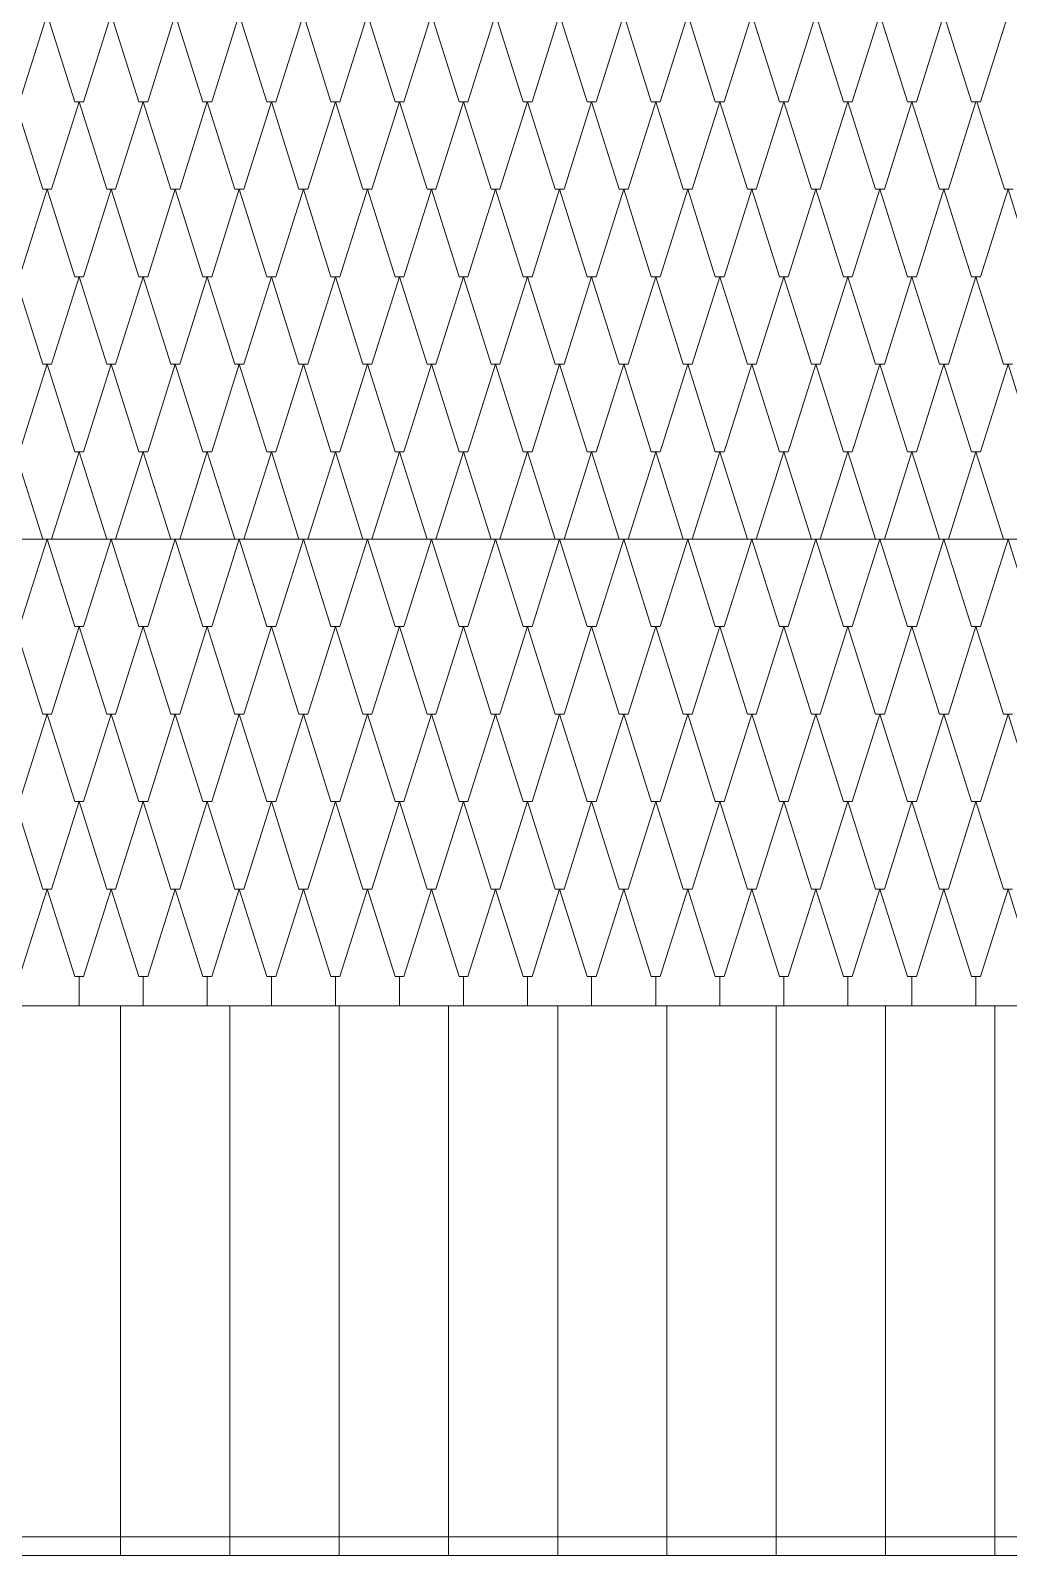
# Model space of a CAD drawing. Header units: millimetres. Extents: x 2399 to 111977, y 1313 to 59551.
# Drawn here: x 66880 to 69147, y 36666 to 40200 of the extents above; entities that cross this region are included whole.
import ezdxf

# ---------------------------------------------------------------- set-up
doc = ezdxf.new("R2010")
doc.units = ezdxf.units.MM
doc.layers.add('hatch1', color=7, linetype='Continuous', lineweight=20, true_color=0x6a6a6a)
doc.layers.add('main line', color=7, linetype='Continuous', lineweight=13)

msp = doc.modelspace()

# ---------------------------------------------------------------- linework, layer by layer
at = {"layer": 'hatch1', "color": 251, "linetype": 'Continuous', "lineweight": 20, "true_color": 0x6a6a6a}
for p, q in [((66918.2442, 40236.9332), (66854.2961, 40034.2835)), ((66918.2442, 40236.9332), (66982.1923, 40034.2835)), ((67066.7318, 40236.9332), (67002.7836, 40034.2835)), ((67066.7318, 40236.9332), (67130.6799, 40034.2835)), ((67215.2194, 40236.9332), (67151.2712, 40034.2835)), ((67215.2194, 40236.9332), (67279.1675, 40034.2835)), ((67363.7069, 40236.9332), (67299.7588, 40034.2835)), ((67363.7069, 40236.9332), (67427.6551, 40034.2835)), ((67512.1945, 40236.9332), (67448.2464, 40034.2835)), ((67512.1945, 40236.9332), (67576.1427, 40034.2835)), ((67660.6821, 40236.9332), (67596.734, 40034.2835)), ((67660.6821, 40236.9332), (67724.6303, 40034.2835)), ((67809.1697, 40236.9332), (67745.2216, 40034.2835)), ((67809.1697, 40236.9332), (67873.1178, 40034.2835)), ((67957.6573, 40236.9332), (67893.7092, 40034.2835)), ((67957.6573, 40236.9332), (68021.6054, 40034.2835)), ((68106.1449, 40236.9332), (68042.1968, 40034.2835)), ((68106.1449, 40236.9332), (68170.093, 40034.2835)), ((68254.6325, 40236.9332), (68190.6843, 40034.2835)), ((68254.6325, 40236.9332), (68318.5806, 40034.2835)), ((68403.1201, 40236.9332), (68339.1719, 40034.2835)), ((68403.1201, 40236.9332), (68467.0682, 40034.2835)), ((68551.6076, 40236.9332), (68487.6595, 40034.2835)), ((68551.6076, 40236.9332), (68615.5558, 40034.2835)), ((68700.0952, 40236.9332), (68636.1471, 40034.2835)), ((68700.0952, 40236.9332), (68764.0434, 40034.2835)), ((68848.5828, 40236.9332), (68784.6347, 40034.2835)), ((68848.5828, 40236.9332), (68912.531, 40034.2835)), ((68997.0704, 40236.9332), (68933.1223, 40034.2835)), ((68997.0704, 40236.9332), (69061.0185, 40034.2835)), ((69145.558, 40236.9332), (69081.6099, 40034.2835)), ((66844.0004, 40034.2835), (66907.9485, 39831.6338)), ((66992.488, 40034.2835), (66928.5398, 39831.6338)), ((66982.1923, 40034.2835), (67002.7836, 40034.2835)), ((66992.488, 40034.2835), (67056.4361, 39831.6338)), ((67140.9756, 40034.2835), (67077.0274, 39831.6338)), ((67130.6799, 40034.2835), (67151.2712, 40034.2835)), ((67140.9756, 40034.2835), (67204.9237, 39831.6338)), ((67289.4632, 40034.2835), (67225.515, 39831.6338)), ((67279.1675, 40034.2835), (67299.7588, 40034.2835)), ((67289.4632, 40034.2835), (67353.4113, 39831.6338)), ((67437.9507, 40034.2835), (67374.0026, 39831.6338)), ((67427.6551, 40034.2835), (67448.2464, 40034.2835)), ((67437.9507, 40034.2835), (67501.8989, 39831.6338)), ((67586.4383, 40034.2835), (67522.4902, 39831.6338)), ((67576.1427, 40034.2835), (67596.734, 40034.2835)), ((67586.4383, 40034.2835), (67650.3865, 39831.6338)), ((67734.9259, 40034.2835), (67670.9778, 39831.6338)), ((67724.6303, 40034.2835), (67745.2216, 40034.2835)), ((67734.9259, 40034.2835), (67798.874, 39831.6338)), ((67883.4135, 40034.2835), (67819.4654, 39831.6338)), ((67873.1178, 40034.2835), (67893.7092, 40034.2835)), ((67883.4135, 40034.2835), (67947.3616, 39831.6338)), ((68031.9011, 40034.2835), (67967.953, 39831.6338)), ((68021.6054, 40034.2835), (68042.1968, 40034.2835)), ((68031.9011, 40034.2835), (68095.8492, 39831.6338)), ((68180.3887, 40034.2835), (68116.4405, 39831.6338)), ((68170.093, 40034.2835), (68190.6843, 40034.2835)), ((68180.3887, 40034.2835), (68244.3368, 39831.6338)), ((68328.8763, 40034.2835), (68264.9281, 39831.6338)), ((68318.5806, 40034.2835), (68339.1719, 40034.2835)), ((68328.8763, 40034.2835), (68392.8244, 39831.6338)), ((68477.3639, 40034.2835), (68413.4157, 39831.6338)), ((68467.0682, 40034.2835), (68487.6595, 40034.2835)), ((68477.3639, 40034.2835), (68541.312, 39831.6338)), ((68625.8514, 40034.2835), (68561.9033, 39831.6338)), ((68615.5558, 40034.2835), (68636.1471, 40034.2835)), ((68625.8514, 40034.2835), (68689.7996, 39831.6338)), ((68774.339, 40034.2835), (68710.3909, 39831.6338)), ((68764.0434, 40034.2835), (68784.6347, 40034.2835)), ((68774.339, 40034.2835), (68838.2872, 39831.6338)), ((68922.8266, 40034.2835), (68858.8785, 39831.6338)), ((68912.531, 40034.2835), (68933.1223, 40034.2835)), ((68922.8266, 40034.2835), (68986.7747, 39831.6338)), ((69071.3142, 40034.2835), (69007.3661, 39831.6338)), ((69061.0185, 40034.2835), (69081.6099, 40034.2835)), ((69073.1976, 40034.2835), (69137.1457, 39831.6338)), ((66918.2442, 39831.6338), (66854.2961, 39628.9841)), ((66907.9485, 39831.6338), (66928.5398, 39831.6338)), ((66918.2442, 39831.6338), (66982.1923, 39628.9841)), ((67066.7318, 39831.6338), (67002.7836, 39628.9841)), ((67056.4361, 39831.6338), (67077.0274, 39831.6338)), ((67066.7318, 39831.6338), (67130.6799, 39628.9841)), ((67215.2194, 39831.6338), (67151.2712, 39628.9841)), ((67204.9237, 39831.6338), (67225.515, 39831.6338)), ((67215.2194, 39831.6338), (67279.1675, 39628.9841)), ((67363.7069, 39831.6338), (67299.7588, 39628.9841)), ((67353.4113, 39831.6338), (67374.0026, 39831.6338)), ((67363.7069, 39831.6338), (67427.6551, 39628.9841)), ((67512.1945, 39831.6338), (67448.2464, 39628.9841)), ((67501.8989, 39831.6338), (67522.4902, 39831.6338)), ((67512.1945, 39831.6338), (67576.1427, 39628.9841)), ((67660.6821, 39831.6338), (67596.734, 39628.9841)), ((67650.3865, 39831.6338), (67670.9778, 39831.6338)), ((67660.6821, 39831.6338), (67724.6303, 39628.9841)), ((67809.1697, 39831.6338), (67745.2216, 39628.9841)), ((67798.874, 39831.6338), (67819.4654, 39831.6338)), ((67809.1697, 39831.6338), (67873.1178, 39628.9841)), ((67957.6573, 39831.6338), (67893.7092, 39628.9841)), ((67947.3616, 39831.6338), (67967.953, 39831.6338)), ((67957.6573, 39831.6338), (68021.6054, 39628.9841)), ((68106.1449, 39831.6338), (68042.1968, 39628.9841)), ((68095.8492, 39831.6338), (68116.4405, 39831.6338)), ((68106.1449, 39831.6338), (68170.093, 39628.9841)), ((68254.6325, 39831.6338), (68190.6843, 39628.9841)), ((68244.3368, 39831.6338), (68264.9281, 39831.6338)), ((68254.6325, 39831.6338), (68318.5806, 39628.9841)), ((68403.1201, 39831.6338), (68339.1719, 39628.9841)), ((68392.8244, 39831.6338), (68413.4157, 39831.6338)), ((68403.1201, 39831.6338), (68467.0682, 39628.9841)), ((68551.6076, 39831.6338), (68487.6595, 39628.9841)), ((68541.312, 39831.6338), (68561.9033, 39831.6338)), ((68551.6076, 39831.6338), (68615.5558, 39628.9841)), ((68700.0952, 39831.6338), (68636.1471, 39628.9841)), ((68689.7996, 39831.6338), (68710.3909, 39831.6338)), ((68700.0952, 39831.6338), (68764.0434, 39628.9841)), ((68848.5828, 39831.6338), (68784.6347, 39628.9841)), ((68838.2872, 39831.6338), (68858.8785, 39831.6338)), ((68848.5828, 39831.6338), (68912.531, 39628.9841)), ((68997.0704, 39831.6338), (68933.1223, 39628.9841)), ((68986.7747, 39831.6338), (69007.3661, 39831.6338)), ((68997.0704, 39831.6338), (69061.0185, 39628.9841)), ((69145.558, 39831.6338), (69081.6099, 39628.9841)), ((69137.1457, 39831.6338), (69157.737, 39831.6338)), ((69145.558, 39831.6338), (69209.5061, 39628.9841)), ((66844.0004, 39628.9841), (66907.9485, 39426.3344)), ((66992.488, 39628.9841), (66928.5398, 39426.3344)), ((66982.1923, 39628.9841), (67002.7836, 39628.9841)), ((66992.488, 39628.9841), (67056.4361, 39426.3344)), ((67140.9756, 39628.9841), (67077.0274, 39426.3344)), ((67130.6799, 39628.9841), (67151.2712, 39628.9841)), ((67140.9756, 39628.9841), (67204.9237, 39426.3344)), ((67289.4632, 39628.9841), (67225.515, 39426.3344)), ((67279.1675, 39628.9841), (67299.7588, 39628.9841)), ((67289.4632, 39628.9841), (67353.4113, 39426.3344)), ((67437.9507, 39628.9841), (67374.0026, 39426.3344)), ((67427.6551, 39628.9841), (67448.2464, 39628.9841)), ((67437.9507, 39628.9841), (67501.8989, 39426.3344)), ((67586.4383, 39628.9841), (67522.4902, 39426.3344)), ((67576.1427, 39628.9841), (67596.734, 39628.9841)), ((67586.4383, 39628.9841), (67650.3865, 39426.3344)), ((67734.9259, 39628.9841), (67670.9778, 39426.3344)), ((67724.6303, 39628.9841), (67745.2216, 39628.9841)), ((67734.9259, 39628.9841), (67798.874, 39426.3344)), ((67883.4135, 39628.9841), (67819.4654, 39426.3344)), ((67873.1178, 39628.9841), (67893.7092, 39628.9841)), ((67883.4135, 39628.9841), (67947.3616, 39426.3344)), ((68031.9011, 39628.9841), (67967.953, 39426.3344)), ((68021.6054, 39628.9841), (68042.1968, 39628.9841)), ((68031.9011, 39628.9841), (68095.8492, 39426.3344)), ((68180.3887, 39628.9841), (68116.4405, 39426.3344)), ((68170.093, 39628.9841), (68190.6843, 39628.9841)), ((68180.3887, 39628.9841), (68244.3368, 39426.3344)), ((68328.8763, 39628.9841), (68264.9281, 39426.3344)), ((68318.5806, 39628.9841), (68339.1719, 39628.9841)), ((68328.8763, 39628.9841), (68392.8244, 39426.3344)), ((68477.3639, 39628.9841), (68413.4157, 39426.3344)), ((68467.0682, 39628.9841), (68487.6595, 39628.9841)), ((68477.3639, 39628.9841), (68541.312, 39426.3344)), ((68625.8514, 39628.9841), (68561.9033, 39426.3344)), ((68615.5558, 39628.9841), (68636.1471, 39628.9841)), ((68625.8514, 39628.9841), (68689.7996, 39426.3344)), ((68774.339, 39628.9841), (68710.3909, 39426.3344)), ((68764.0434, 39628.9841), (68784.6347, 39628.9841)), ((68774.339, 39628.9841), (68838.2872, 39426.3344)), ((68922.8266, 39628.9841), (68858.8785, 39426.3344)), ((68912.531, 39628.9841), (68933.1223, 39628.9841)), ((68922.8266, 39628.9841), (68986.7747, 39426.3344)), ((69071.3142, 39628.9841), (69007.3661, 39426.3344)), ((69061.0185, 39628.9841), (69081.6099, 39628.9841)), ((69071.3142, 39628.9841), (69135.2623, 39426.3344)), ((66918.2442, 39426.3344), (66854.2961, 39223.6847)), ((66907.9485, 39426.3344), (66928.5398, 39426.3344)), ((66918.2442, 39426.3344), (66982.1923, 39223.6847)), ((67066.7318, 39426.3344), (67002.7836, 39223.6847)), ((67056.4361, 39426.3344), (67077.0274, 39426.3344)), ((67066.7318, 39426.3344), (67130.6799, 39223.6847)), ((67215.2194, 39426.3344), (67151.2712, 39223.6847)), ((67204.9237, 39426.3344), (67225.515, 39426.3344)), ((67215.2194, 39426.3344), (67279.1675, 39223.6847)), ((67363.7069, 39426.3344), (67299.7588, 39223.6847)), ((67353.4113, 39426.3344), (67374.0026, 39426.3344)), ((67363.7069, 39426.3344), (67427.6551, 39223.6847)), ((67512.1945, 39426.3344), (67448.2464, 39223.6847)), ((67501.8989, 39426.3344), (67522.4902, 39426.3344)), ((67512.1945, 39426.3344), (67576.1427, 39223.6847)), ((67660.6821, 39426.3344), (67596.734, 39223.6847)), ((67650.3865, 39426.3344), (67670.9778, 39426.3344)), ((67660.6821, 39426.3344), (67724.6303, 39223.6847)), ((67809.1697, 39426.3344), (67745.2216, 39223.6847)), ((67798.874, 39426.3344), (67819.4654, 39426.3344)), ((67809.1697, 39426.3344), (67873.1178, 39223.6847)), ((67957.6573, 39426.3344), (67893.7092, 39223.6847)), ((67947.3616, 39426.3344), (67967.953, 39426.3344)), ((67957.6573, 39426.3344), (68021.6054, 39223.6847)), ((68106.1449, 39426.3344), (68042.1968, 39223.6847)), ((68095.8492, 39426.3344), (68116.4405, 39426.3344)), ((68106.1449, 39426.3344), (68170.093, 39223.6847)), ((68254.6325, 39426.3344), (68190.6843, 39223.6847)), ((68244.3368, 39426.3344), (68264.9281, 39426.3344)), ((68254.6325, 39426.3344), (68318.5806, 39223.6847)), ((68403.1201, 39426.3344), (68339.1719, 39223.6847)), ((68392.8244, 39426.3344), (68413.4157, 39426.3344)), ((68403.1201, 39426.3344), (68467.0682, 39223.6847)), ((68551.6076, 39426.3344), (68487.6595, 39223.6847)), ((68541.312, 39426.3344), (68561.9033, 39426.3344)), ((68551.6076, 39426.3344), (68615.5558, 39223.6847)), ((68700.0952, 39426.3344), (68636.1471, 39223.6847)), ((68689.7996, 39426.3344), (68710.3909, 39426.3344)), ((68700.0952, 39426.3344), (68764.0434, 39223.6847)), ((68848.5828, 39426.3344), (68784.6347, 39223.6847)), ((68838.2872, 39426.3344), (68858.8785, 39426.3344)), ((68848.5828, 39426.3344), (68912.531, 39223.6847)), ((68997.0704, 39426.3344), (68933.1223, 39223.6847)), ((68986.7747, 39426.3344), (69007.3661, 39426.3344)), ((68997.0704, 39426.3344), (69061.0185, 39223.6847)), ((69145.558, 39426.3344), (69081.6099, 39223.6847)), ((69135.2623, 39426.3344), (69155.8537, 39426.3344)), ((69145.558, 39426.3344), (69209.5061, 39223.6847)), ((66844.0004, 39223.6847), (66907.9485, 39021.035)), ((66992.488, 39223.6847), (66928.5398, 39021.035)), ((66982.1923, 39223.6847), (67002.7836, 39223.6847)), ((66992.488, 39223.6847), (67056.4361, 39021.035)), ((67140.9756, 39223.6847), (67077.0274, 39021.035)), ((67130.6799, 39223.6847), (67151.2712, 39223.6847)), ((67140.9756, 39223.6847), (67204.9237, 39021.035)), ((67289.4632, 39223.6847), (67225.515, 39021.035)), ((67279.1675, 39223.6847), (67299.7588, 39223.6847)), ((67289.4632, 39223.6847), (67353.4113, 39021.035)), ((67437.9507, 39223.6847), (67374.0026, 39021.035)), ((67427.6551, 39223.6847), (67448.2464, 39223.6847)), ((67437.9507, 39223.6847), (67501.8989, 39021.035)), ((67586.4383, 39223.6847), (67522.4902, 39021.035)), ((67576.1427, 39223.6847), (67596.734, 39223.6847)), ((67586.4383, 39223.6847), (67650.3865, 39021.035)), ((67734.9259, 39223.6847), (67670.9778, 39021.035)), ((67724.6303, 39223.6847), (67745.2216, 39223.6847)), ((67734.9259, 39223.6847), (67798.874, 39021.035)), ((67883.4135, 39223.6847), (67819.4654, 39021.035)), ((67873.1178, 39223.6847), (67893.7092, 39223.6847)), ((67883.4135, 39223.6847), (67947.3616, 39021.035)), ((68031.9011, 39223.6847), (67967.953, 39021.035)), ((68021.6054, 39223.6847), (68042.1968, 39223.6847)), ((68031.9011, 39223.6847), (68095.8492, 39021.035)), ((68180.3887, 39223.6847), (68116.4405, 39021.035)), ((68170.093, 39223.6847), (68190.6843, 39223.6847)), ((68180.3887, 39223.6847), (68244.3368, 39021.035)), ((68328.8763, 39223.6847), (68264.9281, 39021.035)), ((68318.5806, 39223.6847), (68339.1719, 39223.6847)), ((68328.8763, 39223.6847), (68392.8244, 39021.035)), ((68477.3639, 39223.6847), (68413.4157, 39021.035)), ((68467.0682, 39223.6847), (68487.6595, 39223.6847)), ((68477.3639, 39223.6847), (68541.312, 39021.035)), ((68625.8514, 39223.6847), (68561.9033, 39021.035)), ((68615.5558, 39223.6847), (68636.1471, 39223.6847)), ((68625.8514, 39223.6847), (68689.7996, 39021.035)), ((68774.339, 39223.6847), (68710.3909, 39021.035)), ((68764.0434, 39223.6847), (68784.6347, 39223.6847)), ((68774.339, 39223.6847), (68838.2872, 39021.035)), ((68922.8266, 39223.6847), (68858.8785, 39021.035)), ((68912.531, 39223.6847), (68933.1223, 39223.6847)), ((68922.8266, 39223.6847), (68986.7747, 39021.035)), ((69071.3142, 39223.6847), (69007.3661, 39021.035)), ((69061.0185, 39223.6847), (69081.6099, 39223.6847)), ((69071.3142, 39223.6847), (69135.2623, 39021.035)), ((66918.2442, 39021.035), (66854.2961, 38818.3853)), ((66907.9485, 39021.035), (66928.5398, 39021.035)), ((66918.2442, 39021.035), (66982.1923, 38818.3853)), ((67066.7318, 39021.035), (67002.7836, 38818.3853)), ((67056.4361, 39021.035), (67077.0274, 39021.035)), ((67066.7318, 39021.035), (67130.6799, 38818.3853)), ((67215.2194, 39021.035), (67151.2712, 38818.3853)), ((67204.9237, 39021.035), (67225.515, 39021.035)), ((67215.2194, 39021.035), (67279.1675, 38818.3853)), ((67363.7069, 39021.035), (67299.7588, 38818.3853)), ((67353.4113, 39021.035), (67374.0026, 39021.035)), ((67363.7069, 39021.035), (67427.6551, 38818.3853)), ((67512.1945, 39021.035), (67448.2464, 38818.3853)), ((67501.8989, 39021.035), (67522.4902, 39021.035)), ((67512.1945, 39021.035), (67576.1427, 38818.3853)), ((67660.6821, 39021.035), (67596.734, 38818.3853)), ((67650.3865, 39021.035), (67670.9778, 39021.035)), ((67660.6821, 39021.035), (67724.6303, 38818.3853)), ((67809.1697, 39021.035), (67745.2216, 38818.3853)), ((67798.874, 39021.035), (67819.4654, 39021.035)), ((67809.1697, 39021.035), (67873.1178, 38818.3853)), ((67957.6573, 39021.035), (67893.7092, 38818.3853)), ((67947.3616, 39021.035), (67967.953, 39021.035)), ((67957.6573, 39021.035), (68021.6054, 38818.3853)), ((68106.1449, 39021.035), (68042.1968, 38818.3853)), ((68095.8492, 39021.035), (68116.4405, 39021.035)), ((68106.1449, 39021.035), (68170.093, 38818.3853)), ((68254.6325, 39021.035), (68190.6843, 38818.3853)), ((68244.3368, 39021.035), (68264.9281, 39021.035)), ((68254.6325, 39021.035), (68318.5806, 38818.3853)), ((68403.1201, 39021.035), (68339.1719, 38818.3853)), ((68392.8244, 39021.035), (68413.4157, 39021.035)), ((68403.1201, 39021.035), (68467.0682, 38818.3853)), ((68551.6076, 39021.035), (68487.6595, 38818.3853)), ((68541.312, 39021.035), (68561.9033, 39021.035)), ((68551.6076, 39021.035), (68615.5558, 38818.3853)), ((68700.0952, 39021.035), (68636.1471, 38818.3853)), ((68689.7996, 39021.035), (68710.3909, 39021.035)), ((68700.0952, 39021.035), (68764.0434, 38818.3853)), ((68848.5828, 39021.035), (68784.6347, 38818.3853)), ((68838.2872, 39021.035), (68858.8785, 39021.035)), ((68848.5828, 39021.035), (68912.531, 38818.3853)), ((68997.0704, 39021.035), (68933.1223, 38818.3853)), ((68986.7747, 39021.035), (69007.3661, 39021.035)), ((68997.0704, 39021.035), (69061.0185, 38818.3853)), ((69145.558, 39021.035), (69081.6099, 38818.3853)), ((69135.2623, 39021.035), (69155.8537, 39021.035)), ((69145.558, 39021.035), (69209.5061, 38818.3853)), ((66844.0004, 38818.3853), (66907.9485, 38615.7357)), ((66992.488, 38818.3853), (66928.5398, 38615.7357)), ((66982.1923, 38818.3853), (67002.7836, 38818.3853)), ((66992.488, 38818.3853), (67056.4361, 38615.7357)), ((67140.9756, 38818.3853), (67077.0274, 38615.7357)), ((67130.6799, 38818.3853), (67151.2712, 38818.3853)), ((67140.9756, 38818.3853), (67204.9237, 38615.7357)), ((67289.4632, 38818.3853), (67225.515, 38615.7357)), ((67279.1675, 38818.3853), (67299.7588, 38818.3853)), ((67289.4632, 38818.3853), (67353.4113, 38615.7357)), ((67437.9507, 38818.3853), (67374.0026, 38615.7357)), ((67427.6551, 38818.3853), (67448.2464, 38818.3853)), ((67437.9507, 38818.3853), (67501.8989, 38615.7357)), ((67586.4383, 38818.3853), (67522.4902, 38615.7357)), ((67576.1427, 38818.3853), (67596.734, 38818.3853)), ((67586.4383, 38818.3853), (67650.3865, 38615.7357)), ((67734.9259, 38818.3853), (67670.9778, 38615.7357)), ((67724.6303, 38818.3853), (67745.2216, 38818.3853)), ((67734.9259, 38818.3853), (67798.874, 38615.7357)), ((67883.4135, 38818.3853), (67819.4654, 38615.7357)), ((67873.1178, 38818.3853), (67893.7092, 38818.3853)), ((67883.4135, 38818.3853), (67947.3616, 38615.7357)), ((68031.9011, 38818.3853), (67967.953, 38615.7357)), ((68021.6054, 38818.3853), (68042.1968, 38818.3853)), ((68031.9011, 38818.3853), (68095.8492, 38615.7357)), ((68180.3887, 38818.3853), (68116.4405, 38615.7357)), ((68170.093, 38818.3853), (68190.6843, 38818.3853)), ((68180.3887, 38818.3853), (68244.3368, 38615.7357)), ((68328.8763, 38818.3853), (68264.9281, 38615.7357)), ((68318.5806, 38818.3853), (68339.1719, 38818.3853)), ((68328.8763, 38818.3853), (68392.8244, 38615.7357)), ((68477.3639, 38818.3853), (68413.4157, 38615.7357)), ((68467.0682, 38818.3853), (68487.6595, 38818.3853)), ((68477.3639, 38818.3853), (68541.312, 38615.7357)), ((68625.8514, 38818.3853), (68561.9033, 38615.7357)), ((68615.5558, 38818.3853), (68636.1471, 38818.3853)), ((68625.8514, 38818.3853), (68689.7996, 38615.7357)), ((68774.339, 38818.3853), (68710.3909, 38615.7357)), ((68764.0434, 38818.3853), (68784.6347, 38818.3853)), ((68774.339, 38818.3853), (68838.2872, 38615.7357)), ((68922.8266, 38818.3853), (68858.8785, 38615.7357)), ((68912.531, 38818.3853), (68933.1223, 38818.3853)), ((68922.8266, 38818.3853), (68986.7747, 38615.7357)), ((69071.3142, 38818.3853), (69007.3661, 38615.7357)), ((69061.0185, 38818.3853), (69081.6099, 38818.3853)), ((69071.3142, 38818.3853), (69135.2623, 38615.7357)), ((66918.2442, 38615.7357), (66854.2961, 38413.086)), ((66907.9485, 38615.7357), (66928.5398, 38615.7357)), ((66918.2442, 38615.7357), (66982.1923, 38413.086)), ((67066.7318, 38615.7357), (67002.7836, 38413.086)), ((67056.4361, 38615.7357), (67077.0274, 38615.7357)), ((67066.7318, 38615.7357), (67130.6799, 38413.086)), ((67215.2194, 38615.7357), (67151.2712, 38413.086)), ((67204.9237, 38615.7357), (67225.515, 38615.7357)), ((67215.2194, 38615.7357), (67279.1675, 38413.086)), ((67363.7069, 38615.7357), (67299.7588, 38413.086)), ((67353.4113, 38615.7357), (67374.0026, 38615.7357)), ((67363.7069, 38615.7357), (67427.6551, 38413.086)), ((67512.1945, 38615.7357), (67448.2464, 38413.086)), ((67501.8989, 38615.7357), (67522.4902, 38615.7357)), ((67512.1945, 38615.7357), (67576.1427, 38413.086)), ((67660.6821, 38615.7357), (67596.734, 38413.086)), ((67650.3865, 38615.7357), (67670.9778, 38615.7357)), ((67660.6821, 38615.7357), (67724.6303, 38413.086)), ((67809.1697, 38615.7357), (67745.2216, 38413.086)), ((67798.874, 38615.7357), (67819.4654, 38615.7357)), ((67809.1697, 38615.7357), (67873.1178, 38413.086)), ((67957.6573, 38615.7357), (67893.7092, 38413.086)), ((67947.3616, 38615.7357), (67967.953, 38615.7357)), ((67957.6573, 38615.7357), (68021.6054, 38413.086)), ((68106.1449, 38615.7357), (68042.1968, 38413.086)), ((68095.8492, 38615.7357), (68116.4405, 38615.7357)), ((68106.1449, 38615.7357), (68170.093, 38413.086)), ((68254.6325, 38615.7357), (68190.6843, 38413.086)), ((68244.3368, 38615.7357), (68264.9281, 38615.7357)), ((68254.6325, 38615.7357), (68318.5806, 38413.086)), ((68403.1201, 38615.7357), (68339.1719, 38413.086)), ((68392.8244, 38615.7357), (68413.4157, 38615.7357)), ((68403.1201, 38615.7357), (68467.0682, 38413.086)), ((68551.6076, 38615.7357), (68487.6595, 38413.086)), ((68541.312, 38615.7357), (68561.9033, 38615.7357)), ((68551.6076, 38615.7357), (68615.5558, 38413.086)), ((68700.0952, 38615.7357), (68636.1471, 38413.086)), ((68689.7996, 38615.7357), (68710.3909, 38615.7357)), ((68700.0952, 38615.7357), (68764.0434, 38413.086)), ((68848.5828, 38615.7357), (68784.6347, 38413.086)), ((68838.2872, 38615.7357), (68858.8785, 38615.7357)), ((68848.5828, 38615.7357), (68912.531, 38413.086)), ((68997.0704, 38615.7357), (68933.1223, 38413.086)), ((68986.7747, 38615.7357), (69007.3661, 38615.7357)), ((68997.0704, 38615.7357), (69061.0185, 38413.086)), ((69145.558, 38615.7357), (69081.6099, 38413.086)), ((69135.2623, 38615.7357), (69155.8537, 38615.7357)), ((69145.558, 38615.7357), (69209.5061, 38413.086)), ((66844.0004, 38413.086), (66907.9485, 38210.4363)), ((66992.488, 38413.086), (66928.5398, 38210.4363)), ((66982.1923, 38413.086), (67002.7836, 38413.086)), ((66992.488, 38413.086), (67056.4361, 38210.4363)), ((67140.9756, 38413.086), (67077.0274, 38210.4363)), ((67130.6799, 38413.086), (67151.2712, 38413.086)), ((67140.9756, 38413.086), (67204.9237, 38210.4363)), ((67289.4632, 38413.086), (67225.515, 38210.4363)), ((67279.1675, 38413.086), (67299.7588, 38413.086)), ((67289.4632, 38413.086), (67353.4113, 38210.4363)), ((67437.9507, 38413.086), (67374.0026, 38210.4363)), ((67427.6551, 38413.086), (67448.2464, 38413.086)), ((67437.9507, 38413.086), (67501.8989, 38210.4363)), ((67586.4383, 38413.086), (67522.4902, 38210.4363)), ((67576.1427, 38413.086), (67596.734, 38413.086)), ((67586.4383, 38413.086), (67650.3865, 38210.4363)), ((67734.9259, 38413.086), (67670.9778, 38210.4363)), ((67724.6303, 38413.086), (67745.2216, 38413.086)), ((67734.9259, 38413.086), (67798.874, 38210.4363)), ((67883.4135, 38413.086), (67819.4654, 38210.4363)), ((67873.1178, 38413.086), (67893.7092, 38413.086)), ((67883.4135, 38413.086), (67947.3616, 38210.4363)), ((68031.9011, 38413.086), (67967.953, 38210.4363)), ((68021.6054, 38413.086), (68042.1968, 38413.086)), ((68031.9011, 38413.086), (68095.8492, 38210.4363)), ((68180.3887, 38413.086), (68116.4405, 38210.4363)), ((68170.093, 38413.086), (68190.6843, 38413.086)), ((68180.3887, 38413.086), (68244.3368, 38210.4363)), ((68328.8763, 38413.086), (68264.9281, 38210.4363)), ((68318.5806, 38413.086), (68339.1719, 38413.086)), ((68328.8763, 38413.086), (68392.8244, 38210.4363)), ((68477.3639, 38413.086), (68413.4157, 38210.4363)), ((68467.0682, 38413.086), (68487.6595, 38413.086)), ((68477.3639, 38413.086), (68541.312, 38210.4363)), ((68625.8514, 38413.086), (68561.9033, 38210.4363)), ((68615.5558, 38413.086), (68636.1471, 38413.086)), ((68625.8514, 38413.086), (68689.7996, 38210.4363)), ((68774.339, 38413.086), (68710.3909, 38210.4363)), ((68764.0434, 38413.086), (68784.6347, 38413.086)), ((68774.339, 38413.086), (68838.2872, 38210.4363)), ((68922.8266, 38413.086), (68858.8785, 38210.4363)), ((68912.531, 38413.086), (68933.1223, 38413.086)), ((68922.8266, 38413.086), (68986.7747, 38210.4363)), ((69071.3142, 38413.086), (69007.3661, 38210.4363)), ((69061.0185, 38413.086), (69081.6099, 38413.086)), ((69071.3142, 38413.086), (69135.2623, 38210.4363)), ((66918.2442, 38210.4363), (66854.2961, 38007.7866)), ((66907.9485, 38210.4363), (66928.5398, 38210.4363)), ((66918.2442, 38210.4363), (66917.857, 38209.2094)), ((66918.2442, 38210.4363), (66918.6313, 38209.2094)), ((66918.2442, 38210.4363), (66982.1923, 38007.7866)), ((67066.7318, 38210.4363), (67002.7836, 38007.7866)), ((67056.4361, 38210.4363), (67077.0274, 38210.4363)), ((67066.7318, 38210.4363), (67066.3446, 38209.2094)), ((67066.7318, 38210.4363), (67067.1189, 38209.2094)), ((67066.7318, 38210.4363), (67130.6799, 38007.7866)), ((67215.2194, 38210.4363), (67151.2712, 38007.7866)), ((67204.9237, 38210.4363), (67225.515, 38210.4363)), ((67215.2194, 38210.4363), (67214.8322, 38209.2094)), ((67215.2194, 38210.4363), (67215.6065, 38209.2094)), ((67215.2194, 38210.4363), (67279.1675, 38007.7866)), ((67363.7069, 38210.4363), (67299.7588, 38007.7866)), ((67353.4113, 38210.4363), (67374.0026, 38210.4363)), ((67363.7069, 38210.4363), (67363.3198, 38209.2094)), ((67363.7069, 38210.4363), (67364.0941, 38209.2094)), ((67363.7069, 38210.4363), (67427.6551, 38007.7866)), ((67512.1945, 38210.4363), (67448.2464, 38007.7866)), ((67501.8989, 38210.4363), (67522.4902, 38210.4363)), ((67512.1945, 38210.4363), (67511.8074, 38209.2094)), ((67512.1945, 38210.4363), (67512.5817, 38209.2094)), ((67512.1945, 38210.4363), (67576.1427, 38007.7866)), ((67660.6821, 38210.4363), (67596.734, 38007.7866)), ((67650.3865, 38210.4363), (67670.9778, 38210.4363)), ((67660.6821, 38210.4363), (67660.295, 38209.2094)), ((67660.6821, 38210.4363), (67661.0693, 38209.2094)), ((67660.6821, 38210.4363), (67724.6303, 38007.7866)), ((67809.1697, 38210.4363), (67745.2216, 38007.7866)), ((67798.874, 38210.4363), (67819.4654, 38210.4363)), ((67809.1697, 38210.4363), (67808.7826, 38209.2094)), ((67809.1697, 38210.4363), (67809.5568, 38209.2094)), ((67809.1697, 38210.4363), (67873.1178, 38007.7866)), ((67957.6573, 38210.4363), (67893.7092, 38007.7866)), ((67947.3616, 38210.4363), (67967.953, 38210.4363)), ((67957.6573, 38210.4363), (67957.2702, 38209.2094)), ((67957.6573, 38210.4363), (67958.0444, 38209.2094)), ((67957.6573, 38210.4363), (68021.6054, 38007.7866)), ((68106.1449, 38210.4363), (68042.1968, 38007.7866)), ((68095.8492, 38210.4363), (68116.4405, 38210.4363)), ((68106.1449, 38210.4363), (68105.7577, 38209.2094)), ((68106.1449, 38210.4363), (68106.532, 38209.2094)), ((68106.1449, 38210.4363), (68170.093, 38007.7866)), ((68254.6325, 38210.4363), (68190.6843, 38007.7866)), ((68244.3368, 38210.4363), (68264.9281, 38210.4363)), ((68254.6325, 38210.4363), (68254.2453, 38209.2094)), ((68254.6325, 38210.4363), (68255.0196, 38209.2094)), ((68254.6325, 38210.4363), (68318.5806, 38007.7866)), ((68403.1201, 38210.4363), (68339.1719, 38007.7866)), ((68392.8244, 38210.4363), (68413.4157, 38210.4363)), ((68403.1201, 38210.4363), (68402.7329, 38209.2094)), ((68403.1201, 38210.4363), (68403.5072, 38209.2094)), ((68403.1201, 38210.4363), (68467.0682, 38007.7866)), ((68551.6076, 38210.4363), (68487.6595, 38007.7866)), ((68541.312, 38210.4363), (68561.9033, 38210.4363)), ((68551.6076, 38210.4363), (68551.2205, 38209.2094)), ((68551.6076, 38210.4363), (68551.9948, 38209.2094)), ((68551.6076, 38210.4363), (68615.5558, 38007.7866)), ((68700.0952, 38210.4363), (68636.1471, 38007.7866)), ((68689.7996, 38210.4363), (68710.3909, 38210.4363)), ((68700.0952, 38210.4363), (68699.7081, 38209.2094)), ((68700.0952, 38210.4363), (68700.4824, 38209.2094)), ((68700.0952, 38210.4363), (68764.0434, 38007.7866)), ((68848.5828, 38210.4363), (68784.6347, 38007.7866)), ((68838.2872, 38210.4363), (68858.8785, 38210.4363)), ((68848.5828, 38210.4363), (68848.1957, 38209.2094)), ((68848.5828, 38210.4363), (68848.97, 38209.2094)), ((68848.5828, 38210.4363), (68912.531, 38007.7866)), ((68997.0704, 38210.4363), (68933.1223, 38007.7866)), ((68986.7747, 38210.4363), (69007.3661, 38210.4363)), ((68997.0704, 38210.4363), (68996.6833, 38209.2094)), ((68997.0704, 38210.4363), (68997.4575, 38209.2094)), ((68997.0704, 38210.4363), (69061.0185, 38007.7866)), ((69145.558, 38210.4363), (69081.6099, 38007.7866)), ((69135.2623, 38210.4363), (69155.8537, 38210.4363)), ((69145.558, 38210.4363), (69145.1709, 38209.2094)), ((69145.558, 38210.4363), (69145.9451, 38209.2094)), ((69145.558, 38210.4363), (69209.5061, 38007.7866)), ((66982.1923, 38007.7866), (67002.7836, 38007.7866)), ((66992.488, 38007.7866), (66992.488, 37939.7969)), ((67130.6799, 38007.7866), (67151.2712, 38007.7866)), ((67140.9756, 38007.7866), (67140.9756, 37939.7969)), ((67279.1675, 38007.7866), (67299.7588, 38007.7866)), ((67289.4632, 38007.7866), (67289.4632, 37939.7969)), ((67427.6551, 38007.7866), (67448.2464, 38007.7866)), ((67437.9507, 38007.7866), (67437.9507, 37939.7969)), ((67576.1427, 38007.7866), (67596.734, 38007.7866)), ((67586.4383, 38007.7866), (67586.4383, 37939.7969)), ((67724.6303, 38007.7866), (67745.2216, 38007.7866)), ((67734.9259, 38007.7866), (67734.9259, 37939.7969)), ((67873.1178, 38007.7866), (67893.7092, 38007.7866)), ((67883.4135, 38007.7866), (67883.4135, 37939.7969)), ((68021.6054, 38007.7866), (68042.1968, 38007.7866)), ((68031.9011, 38007.7866), (68031.9011, 37939.7969)), ((68170.093, 38007.7866), (68190.6843, 38007.7866)), ((68180.3887, 38007.7866), (68180.3887, 37939.7969)), ((68318.5806, 38007.7866), (68339.1719, 38007.7866)), ((68328.8763, 38007.7866), (68328.8763, 37939.7969)), ((68467.0682, 38007.7866), (68487.6595, 38007.7866)), ((68477.3639, 38007.7866), (68477.3639, 37939.7969)), ((68615.5558, 38007.7866), (68636.1471, 38007.7866)), ((68625.8514, 38007.7866), (68625.8514, 37939.7969)), ((68764.0434, 38007.7866), (68784.6347, 38007.7866)), ((68774.339, 38007.7866), (68774.339, 37939.7969)), ((68912.531, 38007.7866), (68933.1223, 38007.7866)), ((68922.8266, 38007.7866), (68922.8266, 37939.7969)), ((69061.0185, 38007.7866), (69081.6099, 38007.7866)), ((69071.3142, 38007.7866), (69071.3142, 37939.7969))]:
    msp.add_line(p, q, dxfattribs=at)
at = {"layer": 'main line', "color": 7, "linetype": 'Continuous', "lineweight": 13}
for p, q in [((70201.6885, 39021.035), (65057.5312, 39021.035)), ((65062.1493, 37939.7969), (70201.6885, 37939.7969)), ((67088.49, 37939.7969), (67088.49, 36666.3339)), ((67341.7826, 37939.7969), (67341.7826, 36666.3339)), ((67595.0752, 37939.7969), (67595.0752, 36666.3339)), ((67848.3678, 37939.7969), (67848.3678, 36666.3339)), ((68101.6604, 37939.7969), (68101.6604, 36666.3339)), ((68354.953, 37939.7969), (68354.953, 36666.3339)), ((68608.2456, 37939.7969), (68608.2456, 36666.3339)), ((68861.5382, 37939.7969), (68861.5382, 36666.3339)), ((69114.8307, 37939.7969), (69114.8307, 36666.3339)), ((69591.0952, 36709.8313), (65062.1493, 36709.8313)), ((69600.9413, 36666.3339), (65062.1493, 36666.3339))]:
    msp.add_line(p, q, dxfattribs=at)

doc.saveas('drawing.dxf')
